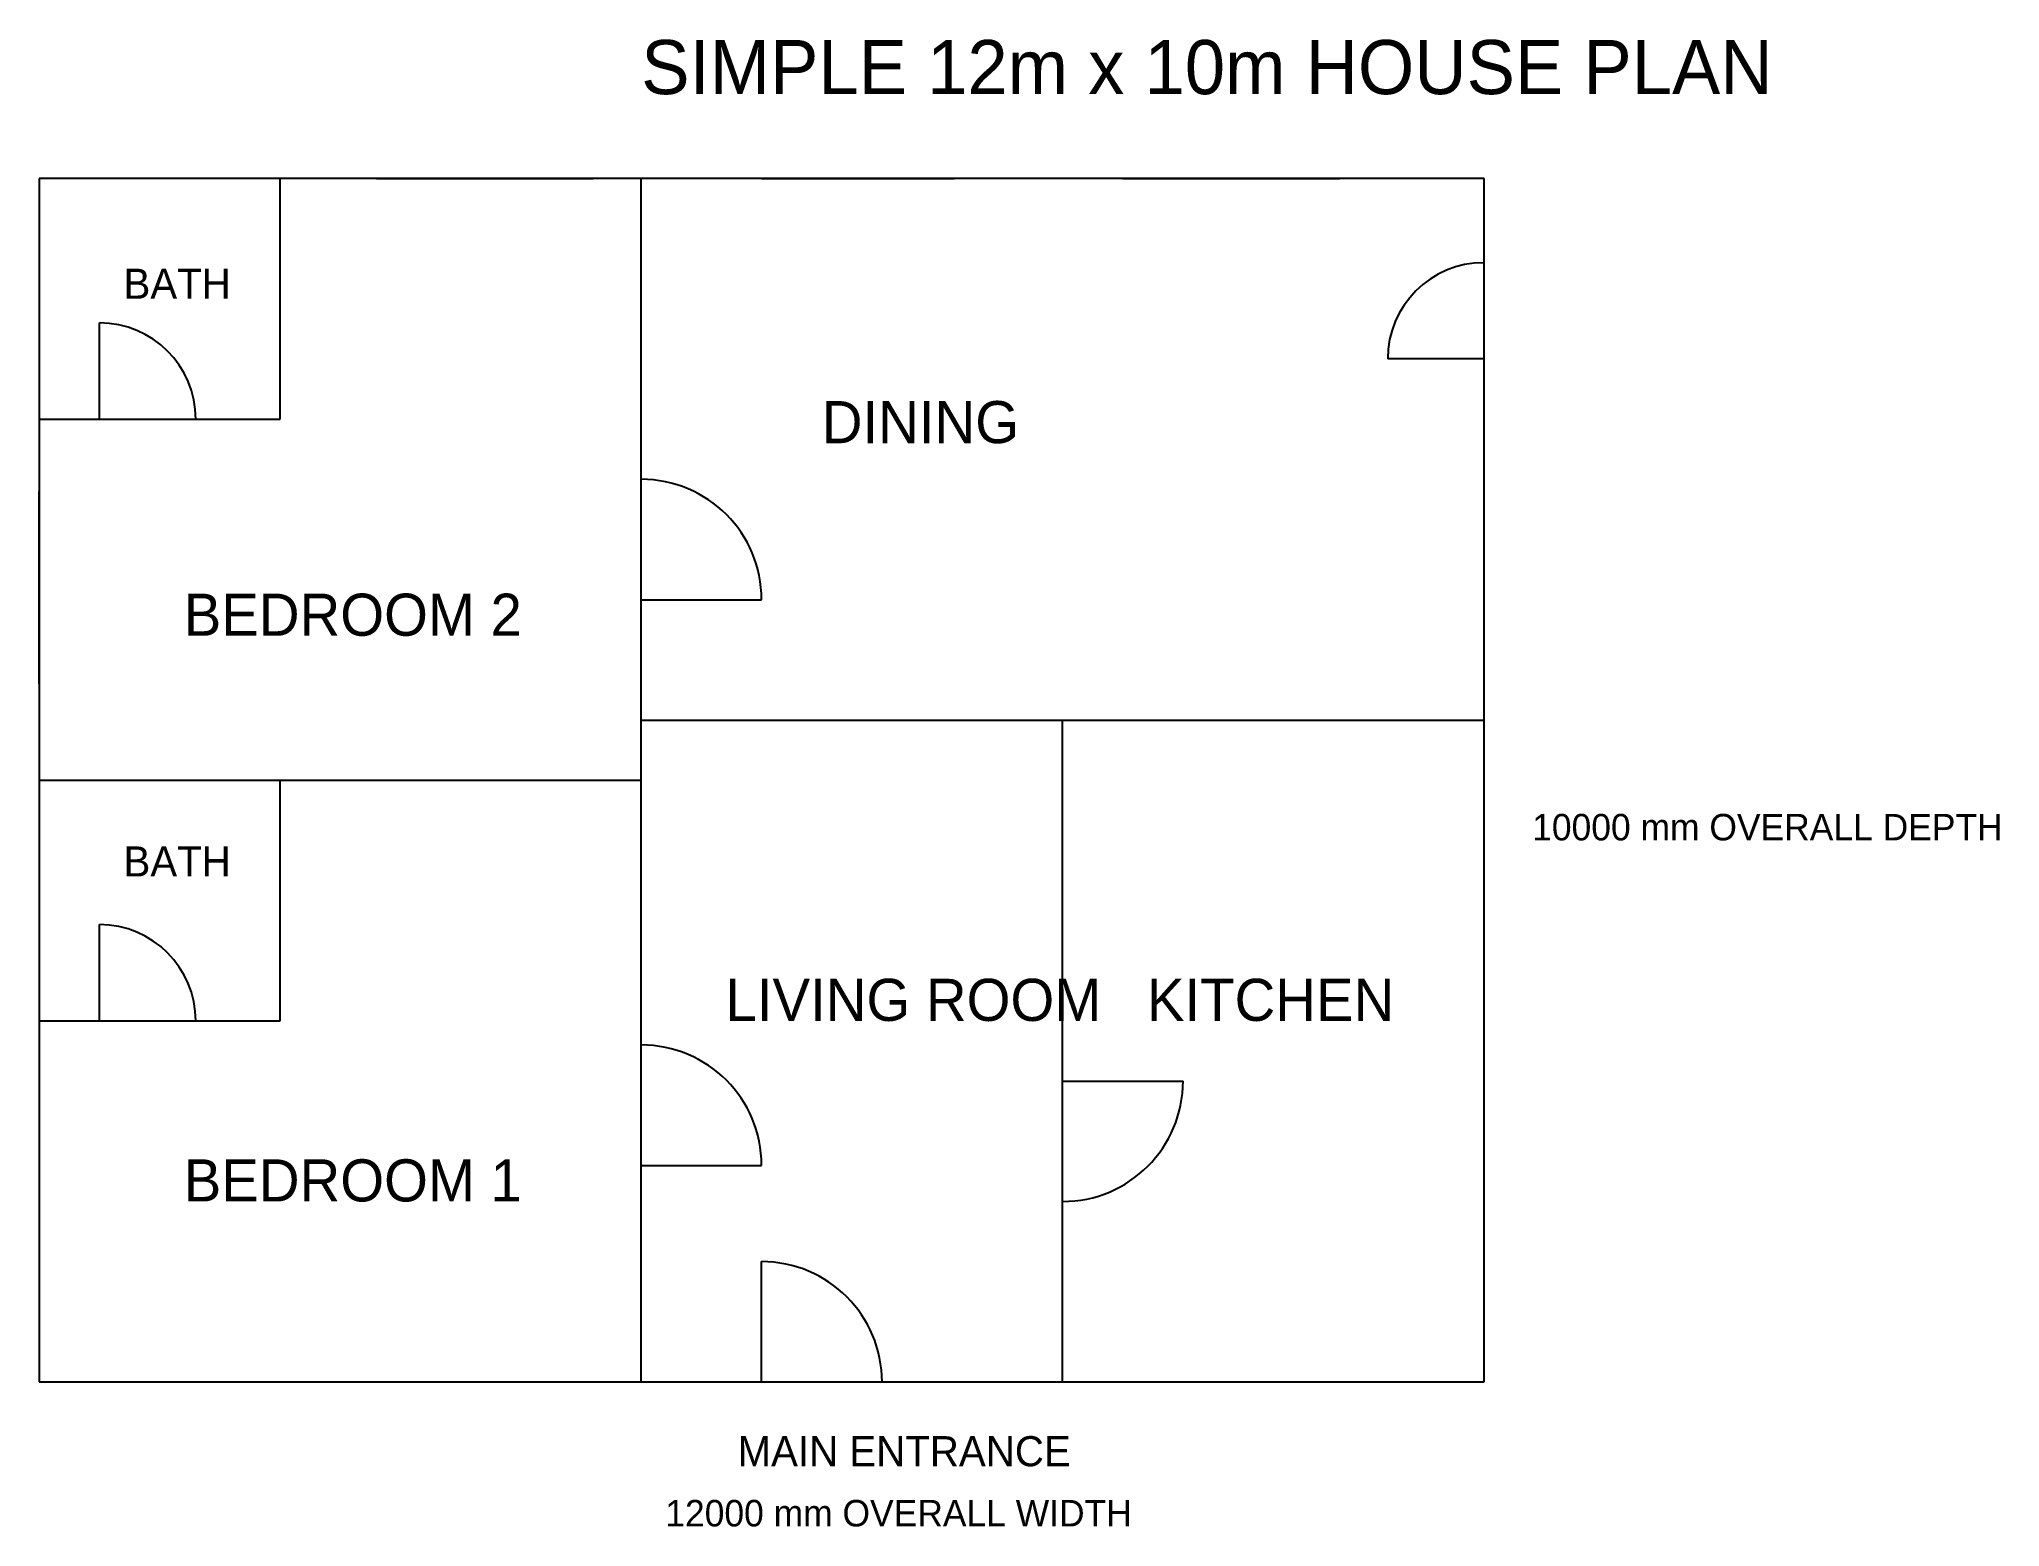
# Model space of a CAD drawing. Extents: x 0 to 16284, y -1203 to 11157.
import ezdxf

# ---------------------------------------------------------------- set-up
doc = ezdxf.new("R2010")
doc.units = 0
for name, color, linetype in [('DOOR', 2, 'CONTINUOUS'), ('LABELS', 3, 'CONTINUOUS'), ('WALLS', 7, 'CONTINUOUS'), ('WINDOW', 4, 'CONTINUOUS')]:
    doc.layers.add(name, color=color, linetype=linetype)

msp = doc.modelspace()

# ---------------------------------------------------------------- linework, layer by layer
at = {"layer": 'DOOR'}
for p, q in [((500, 8000), (500, 8800)), ((12000, 8500), (11200, 8500)), ((5000, 6500), (6000, 6500)), ((500, 3000), (500, 3800)), ((8500, 2500), (9500, 2500)), ((5000, 1800), (6000, 1800)), ((6000, 0), (6000, 1000))]:
    msp.add_line(p, q, dxfattribs=at)
for centre, radius, start, end in [((12000, 8500), 800, 90, 180), ((500, 8000), 800, 0, 90), ((5000, 6500), 1000, 0, 90), ((500, 3000), 800, 0, 90), ((5000, 1800), 1000, 0, 90), ((8500, 2500), 1000, 270, 360), ((6000, 0), 1000, 0, 90)]:
    msp.add_arc(centre, radius, start, end, dxfattribs=at)
at = {"layer": 'WALLS'}
for p, q in [((12000, 10000), (0, 10000)), ((0, 10000), (0, 0)), ((2000, 8000), (2000, 10000)), ((5000, 0), (5000, 10000)), ((12000, 0), (12000, 10000)), ((0, 8000), (2000, 8000)), ((5000, 5500), (12000, 5500)), ((8500, 0), (8500, 5500)), ((0, 5000), (5000, 5000)), ((2000, 3000), (2000, 5000)), ((0, 3000), (2000, 3000)), ((0, 0), (12000, 0))]:
    msp.add_line(p, q, dxfattribs=at)
at = {"layer": 'WINDOW'}
for p, q in [((2800, 10000), (4600, 10000)), ((6000, 10000), (7600, 10000)), ((9000, 10000), (10800, 10000)), ((0, 5800), (0, 7400)), ((12000, 6500), (12000, 7200)), ((12000, 1200), (12000, 3200)), ((1200, 0), (3200, 0)), ((7300, 0), (8200, 0))]:
    msp.add_line(p, q, dxfattribs=at)

# ---------------------------------------------------------------- texts
at = {"layer": 'DIMENSIONS'}
for s, p in [('10000 mm OVERALL DEPTH', (12400, 4500)), ('12000 mm OVERALL WIDTH', (5200, -1200))]:
    msp.add_text(s, height=220, dxfattribs=at).set_placement(p)
at = {"layer": 'LABELS'}
for s, height, p in [('SIMPLE 12m x 10m HOUSE PLAN', 450, (5000, 10700)), ('BATH', 250, (700, 9000)), ('DINING', 350, (6500, 7800)), ('BEDROOM 2', 350, (1200, 6200)), ('BATH', 250, (700, 4200)), ('LIVING ROOM', 350, (5700, 3000)), ('KITCHEN', 350, (9200, 3000)), ('BEDROOM 1', 350, (1200, 1500)), ('MAIN ENTRANCE', 250, (5800, -700))]:
    msp.add_text(s, height=height, dxfattribs=at).set_placement(p)

doc.saveas('drawing.dxf')
